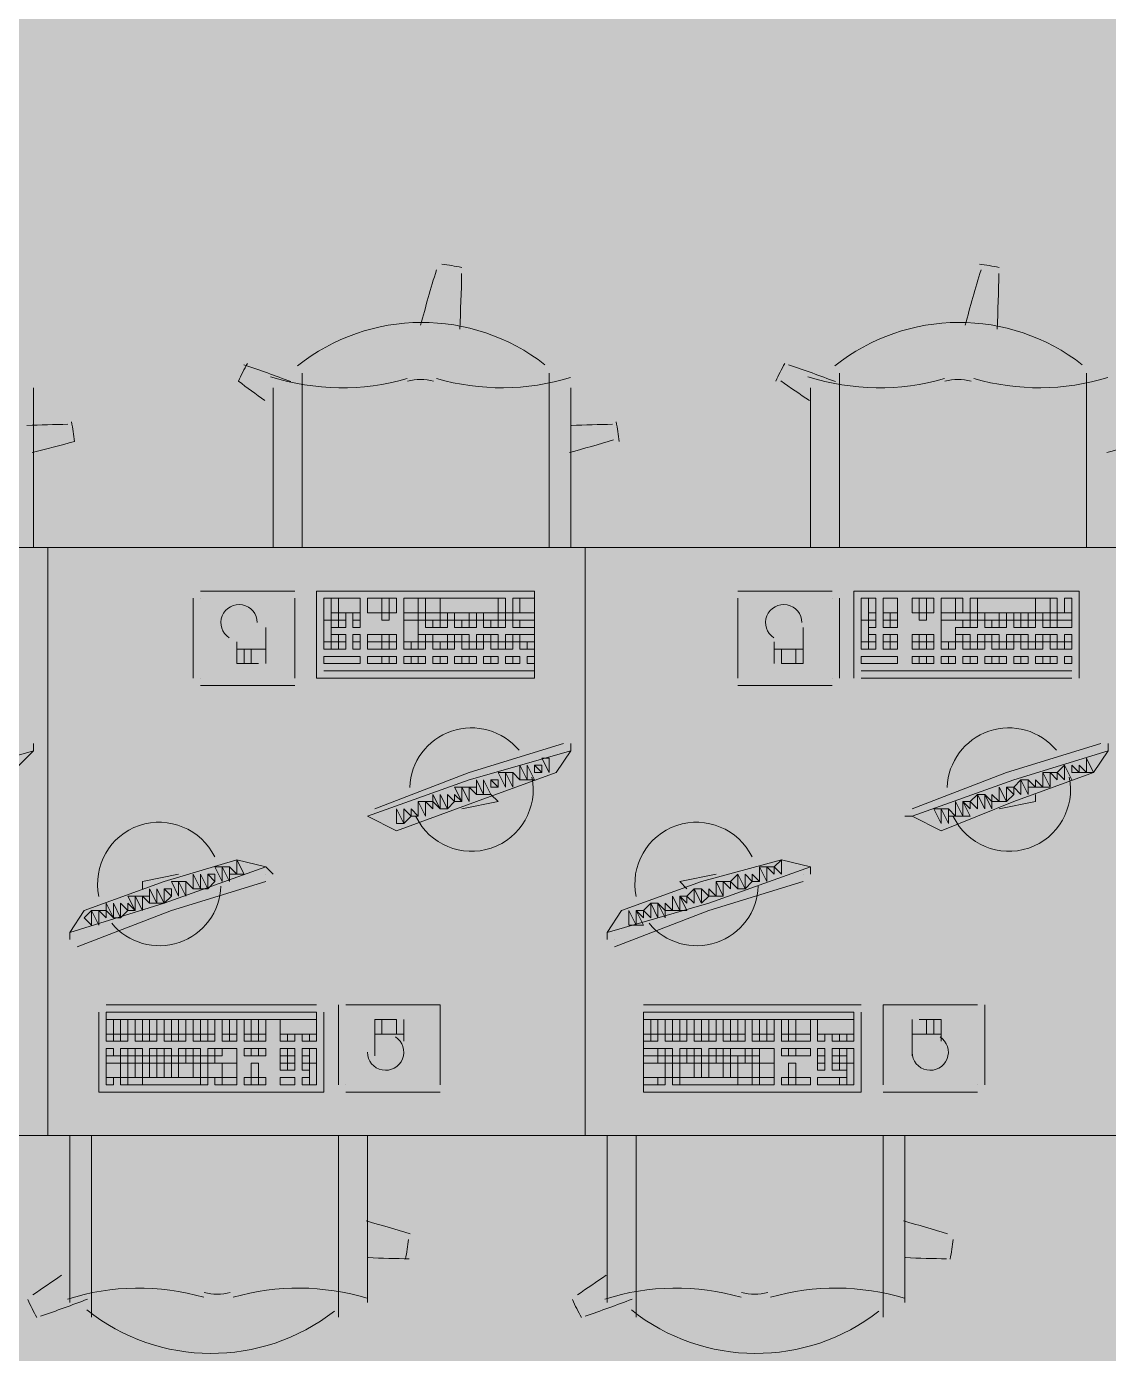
# Model space of a CAD drawing. Header units: millimetres. Extents: x -59 to 47, y 152 to 919.
# Drawn here: x 20.916 to 23.151, y 461.526 to 464.268 of the extents above; entities that cross this region are included whole.
import ezdxf

# ---------------------------------------------------------------- set-up
doc = ezdxf.new("R2010")
doc.units = ezdxf.units.MM
doc.layers.add('PDF_014405$FT-FIXFIT', color=7, linetype='Continuous')
doc.layers.add('PDF_014405$HL-TMP', color=7, linetype='Continuous', true_color=0xe6db59)

msp = doc.modelspace()

# ---------------------------------------------------------------- linework, layer by layer
at = {"layer": 'PDF_014405$FT-FIXFIT', "lineweight": 0}
for points in [[(21.3727, 463.5716, 0.02503), (21.354, 463.5349, 0.005389), (21.4087, 463.495)], [(20.9277, 463.3873, 0.00719), (21.0156, 463.4103, 0.025003), (21.0091, 463.451)]]:
    msp.add_lwpolyline(points, format="xyb", dxfattribs=at)
for points in [[(21.4856, 463.1913), (21.4856, 463.5513)], [(21.9956, 463.5513), (21.9956, 463.1913)], [(22.5955, 463.1913), (22.5955, 463.5513)], [(23.1055, 463.5513), (23.1055, 463.1913)], [(20.9307, 463.1913), (20.9307, 463.5213)], [(21.4256, 463.5213), (21.4256, 463.1913)], [(22.0406, 463.1913), (22.0406, 463.5213)], [(22.5355, 463.5213), (22.5355, 463.1913)], [(21.4706, 463.1014), (21.2756, 463.1014)], [(22.5805, 463.1014), (22.3855, 463.1014)], [(23.0905, 462.9214), (23.0905, 463.1014), (22.6255, 463.1014), (22.6255, 462.9214)], [(21.2606, 463.0864), (21.2606, 462.9214)], [(21.2756, 463.0864), (21.2756, 463.0864)], [(21.4706, 462.9214), (21.4706, 463.0864)], [(22.3855, 463.0864), (22.3855, 463.0864)], [(22.3855, 463.0864), (22.3855, 462.9214)], [(22.5805, 463.0864), (22.5805, 463.0864)], [(22.5955, 462.9214), (22.5955, 463.0864)], [(21.4106, 462.9514), (21.4106, 463.0264)], [(22.4755, 462.9814), (22.4755, 462.9514), (22.5205, 462.9514), (22.5205, 463.0264)], [(21.3506, 462.9964), (21.3506, 462.9514), (21.3956, 462.9514)], [(22.4605, 462.9964), (22.4605, 462.9514)], [(21.4106, 462.9814), (21.3506, 462.9814)], [(21.3656, 462.9814), (21.3656, 462.9514)], [(21.3806, 462.9814), (21.3806, 462.9514)], [(22.5205, 462.9814), (22.4605, 462.9814)], [(22.5055, 462.9814), (22.5055, 462.9514)], [(21.9656, 462.9364), (21.5306, 462.9364), (21.9656, 462.9364)], [(23.0755, 462.9364), (22.6405, 462.9364), (23.0755, 462.9364)], [(21.2756, 462.9214), (21.2756, 462.9214)], [(21.2756, 462.9064), (21.4706, 462.9064)], [(21.4706, 462.9214), (21.4706, 462.9214)], [(22.3855, 462.9064), (22.5805, 462.9064)], [(22.5805, 462.9214), (22.5805, 462.9214)], [(22.6405, 462.9214), (23.0755, 462.9214)], [(20.9307, 462.7714), (20.7207, 462.7114), (20.5107, 462.6364), (20.5707, 462.6064), (20.7357, 462.6664), (20.8857, 462.7264), (20.9307, 462.7714), (20.9307, 462.7864)], [(22.0406, 462.7714), (21.8306, 462.7114), (21.6206, 462.6364), (21.6806, 462.6064), (21.8456, 462.6664), (22.0106, 462.7264), (22.0406, 462.7714), (22.0406, 462.7864)], [(22.0256, 462.7864), (21.8306, 462.7264), (21.6356, 462.6514)], [(22.0256, 462.7864), (22.0256, 462.7864)], [(23.1505, 462.7714), (22.9555, 462.7114), (22.7455, 462.6364), (22.7305, 462.6364)], [(22.7455, 462.6364), (22.8055, 462.6064), (22.9555, 462.6664), (23.1205, 462.7264), (23.1505, 462.7714), (23.1505, 462.7864)], [(23.1355, 462.7864), (22.9405, 462.7264), (22.7455, 462.6514)], [(23.0605, 462.7414), (23.0755, 462.7114), (23.0605, 462.7414)], [(21.9206, 462.7264), (21.9356, 462.7114), (21.9206, 462.7264)], [(21.7256, 462.6664), (21.7256, 462.6364), (21.7256, 462.6664)], [(21.8756, 462.6814), (21.8906, 462.6664), (21.8156, 462.6514)], [(23.0005, 462.6814), (23.0005, 462.6664), (22.9255, 462.6514)], [(21.6206, 462.6364), (21.6206, 462.6364)], [(21.6356, 462.6514), (21.6356, 462.6514)], [(22.7455, 462.6514), (22.7455, 462.6514)], [(21.4106, 462.5314), (21.3506, 462.5464), (21.2007, 462.5014), (21.0357, 462.4414), (21.0057, 462.3964), (21.0057, 462.3814)], [(22.5355, 462.5314), (22.4755, 462.5464), (22.3106, 462.5014), (22.1456, 462.4414), (22.1156, 462.3964), (22.1156, 462.3814)], [(21.0057, 462.3964), (21.2007, 462.4564), (21.4106, 462.5314), (21.4256, 462.5164)], [(22.1156, 462.3964), (22.3256, 462.4564), (22.5355, 462.5314), (22.5355, 462.5164)], [(22.4305, 462.5014), (22.4305, 462.5314), (22.4305, 462.5014)], [(21.0207, 462.3664), (21.2156, 462.4414), (21.4106, 462.5014)], [(21.1557, 462.4864), (21.1557, 462.5014), (21.2306, 462.5164)], [(21.2606, 462.4864), (21.2456, 462.5014), (21.2606, 462.4864)], [(21.4106, 462.5164), (21.4106, 462.5164)], [(22.1306, 462.3664), (22.3256, 462.4414), (22.5205, 462.5014)], [(22.2806, 462.4864), (22.2656, 462.5014), (22.3406, 462.5164)], [(22.5205, 462.5164), (22.5205, 462.5164)], [(22.1306, 462.3814), (22.1306, 462.3814)], [(21.5156, 462.2464), (21.0807, 462.2464)], [(21.5606, 462.2464), (21.5606, 462.0814)], [(21.7706, 462.0814), (21.7706, 462.2464), (21.5756, 462.2464)], [(22.6405, 462.2464), (22.1906, 462.2464)], [(22.8805, 462.2464), (22.6855, 462.2464), (22.6855, 462.0814)], [(22.8805, 462.2464), (22.8805, 462.2464)], [(22.8955, 462.0814), (22.8955, 462.2464)], [(21.0657, 462.2314), (21.0657, 462.0664), (21.5306, 462.0664), (21.5306, 462.2314)], [(21.0807, 462.2314), (21.0807, 462.2314)], [(21.5156, 462.2314), (21.5156, 462.2314)], [(22.1906, 462.2314), (22.1906, 462.0664), (22.6405, 462.0664), (22.6405, 462.2314)], [(21.6806, 462.1864), (21.6806, 462.2164), (21.6356, 462.2164), (21.6356, 462.1414)], [(21.6506, 462.1864), (21.6506, 462.2164)], [(21.6956, 462.1714), (21.6956, 462.2164)], [(22.7455, 462.2164), (22.7455, 462.1414)], [(22.8055, 462.1714), (22.8055, 462.2164), (22.7605, 462.2164)], [(22.7755, 462.1864), (22.7755, 462.2164)], [(22.7905, 462.1864), (22.7905, 462.2164)], [(21.6356, 462.1864), (21.6956, 462.1864)], [(22.7455, 462.1864), (22.8055, 462.1864)], [(21.5756, 462.0814), (21.5756, 462.0814)], [(21.7706, 462.0814), (21.7706, 462.0814)], [(22.8805, 462.0814), (22.8805, 462.0814)], [(21.5756, 462.0664), (21.7706, 462.0664)], [(22.6855, 462.0664), (22.8805, 462.0664)], [(21.0057, 461.6315), (21.0057, 461.9765)], [(21.0507, 461.9765), (21.0507, 461.6015)], [(21.5606, 461.6015), (21.5606, 461.9765)], [(21.6206, 461.9765), (21.6206, 461.6315)], [(22.1156, 461.6315), (22.1156, 461.9765)], [(22.1756, 461.9765), (22.1756, 461.6015)], [(22.6855, 461.6015), (22.6855, 461.9765)], [(22.7305, 461.9765), (22.7305, 461.6315)]]:
    msp.add_lwpolyline(points, dxfattribs=at)
for points in [[(19.8358, 463.1913), (20.9607, 463.1913), (20.9607, 461.9765), (19.8358, 461.9765)], [(20.9607, 463.1913), (22.0706, 463.1913), (22.0706, 461.9765), (20.9607, 461.9765)], [(22.0706, 463.1913), (23.1805, 463.1913), (23.1805, 461.9765), (22.0706, 461.9765)], [(21.9656, 463.1014), (21.5156, 463.1014), (21.5156, 462.9214), (21.9656, 462.9214)], [(21.5456, 463.0864), (21.5306, 463.0864), (21.5306, 463.0414), (21.5456, 463.0414)], [(21.5606, 463.0864), (21.5456, 463.0864), (21.5456, 463.0564), (21.5606, 463.0564)], [(21.6056, 463.0864), (21.5606, 463.0864), (21.5606, 463.0564), (21.6056, 463.0564)], [(21.6506, 463.0864), (21.6206, 463.0864), (21.6206, 463.0564), (21.6506, 463.0564)], [(21.6656, 463.0864), (21.6506, 463.0864), (21.6506, 463.0564), (21.6656, 463.0564)], [(21.6806, 463.0864), (21.6656, 463.0864), (21.6656, 463.0564), (21.6806, 463.0564)], [(21.6956, 463.0864), (21.7256, 463.0864), (21.7256, 463.0564), (21.6956, 463.0564)], [(21.7256, 463.0864), (21.7406, 463.0864), (21.7406, 463.0564), (21.7256, 463.0564)], [(21.7406, 463.0864), (21.7706, 463.0864), (21.7706, 463.0564), (21.7406, 463.0564)], [(21.8906, 463.0864), (21.7706, 463.0864), (21.7706, 463.0564), (21.8906, 463.0564)], [(21.9056, 463.0864), (21.8906, 463.0864), (21.8906, 463.0564), (21.9056, 463.0564)], [(21.9356, 463.0864), (21.9206, 463.0864), (21.9206, 463.0564), (21.9356, 463.0564)], [(21.9656, 463.0864), (21.9356, 463.0864), (21.9356, 463.0564), (21.9656, 463.0564)], [(22.6555, 463.0864), (22.6405, 463.0864), (22.6405, 463.0414), (22.6555, 463.0414)], [(22.6705, 463.0864), (22.6555, 463.0864), (22.6555, 463.0564), (22.6705, 463.0564)], [(22.7155, 463.0864), (22.6855, 463.0864), (22.6855, 463.0564), (22.7155, 463.0564)], [(22.7605, 463.0864), (22.7455, 463.0864), (22.7455, 463.0564), (22.7605, 463.0564)], [(22.7755, 463.0864), (22.7605, 463.0864), (22.7605, 463.0564), (22.7755, 463.0564)], [(22.7905, 463.0864), (22.7755, 463.0864), (22.7755, 463.0564), (22.7905, 463.0564)], [(22.8055, 463.0864), (22.8355, 463.0864), (22.8355, 463.0564), (22.8055, 463.0564)], [(22.8355, 463.0864), (22.8505, 463.0864), (22.8505, 463.0564), (22.8355, 463.0564)], [(22.8655, 463.0864), (22.8805, 463.0864), (22.8805, 463.0564), (22.8655, 463.0564)], [(23.0005, 463.0864), (22.8805, 463.0864), (22.8805, 463.0564), (23.0005, 463.0564)], [(23.0305, 463.0864), (23.0005, 463.0864), (23.0005, 463.0564), (23.0305, 463.0564)], [(23.0455, 463.0864), (23.0305, 463.0864), (23.0305, 463.0564), (23.0455, 463.0564)], [(23.0755, 463.0864), (23.0605, 463.0864), (23.0605, 463.0564), (23.0755, 463.0564)], [(21.5456, 463.0414), (21.5306, 463.0414), (21.5306, 462.9964), (21.5456, 462.9964)], [(21.5606, 463.0564), (21.5456, 463.0564), (21.5456, 463.0414), (21.5606, 463.0414)], [(21.5606, 463.0414), (21.5456, 463.0414), (21.5456, 463.0264), (21.5606, 463.0264)], [(21.5756, 463.0564), (21.5606, 463.0564), (21.5606, 463.0414), (21.5756, 463.0414)], [(21.5756, 463.0414), (21.5606, 463.0414), (21.5606, 463.0264), (21.5756, 463.0264)], [(21.6056, 463.0564), (21.5906, 463.0564), (21.5906, 463.0414), (21.6056, 463.0414)], [(21.6056, 463.0414), (21.5906, 463.0414), (21.5906, 463.0264), (21.6056, 463.0264)], [(21.6656, 463.0564), (21.6506, 463.0564), (21.6506, 463.0414), (21.6656, 463.0414)], [(21.7256, 463.0564), (21.6956, 463.0564), (21.6956, 463.0414), (21.7256, 463.0414)], [(21.7106, 463.0414), (21.6956, 463.0414), (21.6956, 462.9964), (21.7256, 462.9964), (21.7256, 463.0264), (21.7256, 463.0414)], [(21.7406, 463.0564), (21.7256, 463.0564), (21.7256, 463.0414), (21.7406, 463.0414)], [(21.7706, 463.0564), (21.7406, 463.0564), (21.7406, 463.0414), (21.7706, 463.0414)], [(21.7556, 463.0414), (21.7406, 463.0414), (21.7406, 463.0264), (21.7556, 463.0264)], [(21.7706, 463.0414), (21.7556, 463.0414), (21.7556, 463.0264), (21.7706, 463.0264)], [(21.7856, 463.0564), (21.7706, 463.0564), (21.7706, 463.0414), (21.7856, 463.0414)], [(21.7856, 463.0414), (21.7706, 463.0414), (21.7706, 463.0264), (21.7856, 463.0264)], [(21.8006, 463.0564), (21.7856, 463.0564), (21.7856, 463.0414), (21.8006, 463.0414)], [(21.8306, 463.0564), (21.8006, 463.0564), (21.8006, 463.0414), (21.8306, 463.0414)], [(21.8156, 463.0414), (21.8006, 463.0414), (21.8006, 463.0264), (21.8156, 463.0264)], [(21.8306, 463.0414), (21.8156, 463.0414), (21.8156, 463.0264), (21.8306, 463.0264)], [(21.8456, 463.0564), (21.8306, 463.0564), (21.8306, 463.0414), (21.8456, 463.0414)], [(21.8456, 463.0414), (21.8306, 463.0414), (21.8306, 463.0264), (21.8456, 463.0264)], [(21.8606, 463.0564), (21.8456, 463.0564), (21.8456, 463.0414), (21.8606, 463.0414)], [(21.8906, 463.0564), (21.8606, 463.0564), (21.8606, 463.0414), (21.8906, 463.0414)], [(21.8756, 463.0414), (21.8606, 463.0414), (21.8606, 463.0264), (21.8756, 463.0264)], [(21.8906, 463.0414), (21.8756, 463.0414), (21.8756, 463.0264), (21.8906, 463.0264)], [(21.9056, 463.0564), (21.8906, 463.0564), (21.8906, 463.0414), (21.9056, 463.0414)], [(21.9056, 463.0414), (21.8906, 463.0414), (21.8906, 463.0264), (21.9056, 463.0264)], [(21.9206, 463.0564), (21.9056, 463.0564), (21.9056, 463.0414), (21.9206, 463.0414)], [(21.9656, 463.0564), (21.9206, 463.0564), (21.9206, 463.0414), (21.9656, 463.0414)], [(21.9356, 463.0414), (21.9206, 463.0414), (21.9206, 463.0264), (21.9356, 463.0264)], [(21.9656, 463.0414), (21.9356, 463.0414), (21.9356, 463.0264), (21.9656, 463.0264)], [(22.6555, 463.0414), (22.6405, 463.0414), (22.6405, 462.9964), (22.6555, 462.9964)], [(22.6705, 463.0564), (22.6555, 463.0564), (22.6555, 463.0414), (22.6705, 463.0414)], [(22.6705, 463.0414), (22.6555, 463.0414), (22.6555, 463.0264), (22.6705, 463.0264)], [(22.7005, 463.0564), (22.6855, 463.0564), (22.6855, 463.0414), (22.7005, 463.0414)], [(22.7005, 463.0414), (22.6855, 463.0414), (22.6855, 463.0264), (22.7005, 463.0264)], [(22.7155, 463.0564), (22.7005, 463.0564), (22.7005, 463.0414), (22.7155, 463.0414)], [(22.7155, 463.0414), (22.7005, 463.0414), (22.7005, 463.0264), (22.7155, 463.0264)], [(22.7755, 463.0564), (22.7605, 463.0564), (22.7605, 463.0414), (22.7755, 463.0414)], [(22.8355, 463.0564), (22.8055, 463.0564), (22.8055, 463.0414), (22.8355, 463.0414)], [(22.8355, 463.0414), (22.8055, 463.0414), (22.8055, 462.9964), (22.8355, 462.9964), (22.8355, 463.0264), (22.8505, 463.0264), (22.8505, 463.0414)], [(22.8655, 463.0564), (22.8355, 463.0564), (22.8355, 463.0414), (22.8655, 463.0414)], [(22.8655, 463.0414), (22.8505, 463.0414), (22.8505, 463.0264), (22.8655, 463.0264)], [(22.8805, 463.0564), (22.8655, 463.0564), (22.8655, 463.0414), (22.8805, 463.0414)], [(22.8805, 463.0414), (22.8655, 463.0414), (22.8655, 463.0264), (22.8805, 463.0264)], [(22.8955, 463.0564), (22.8805, 463.0564), (22.8805, 463.0414), (22.8955, 463.0414)], [(22.9255, 463.0564), (22.8955, 463.0564), (22.8955, 463.0414), (22.9255, 463.0414)], [(22.9105, 463.0414), (22.8955, 463.0414), (22.8955, 463.0264), (22.9105, 463.0264)], [(22.9255, 463.0414), (22.9105, 463.0414), (22.9105, 463.0264), (22.9255, 463.0264)], [(22.9405, 463.0564), (22.9255, 463.0564), (22.9255, 463.0414), (22.9405, 463.0414)], [(22.9405, 463.0414), (22.9255, 463.0414), (22.9255, 463.0264), (22.9405, 463.0264)], [(22.9555, 463.0564), (22.9405, 463.0564), (22.9405, 463.0414), (22.9555, 463.0414)], [(22.9705, 463.0564), (22.9555, 463.0564), (22.9555, 463.0414), (22.9705, 463.0414)], [(22.9705, 463.0414), (22.9555, 463.0414), (22.9555, 463.0264), (22.9705, 463.0264)], [(22.9855, 463.0414), (22.9705, 463.0414), (22.9705, 463.0264), (22.9855, 463.0264)], [(23.0005, 463.0564), (22.9855, 463.0564), (22.9855, 463.0414), (23.0005, 463.0414)], [(23.0005, 463.0414), (22.9855, 463.0414), (22.9855, 463.0264), (23.0005, 463.0264)], [(23.0155, 463.0564), (23.0005, 463.0564), (23.0005, 463.0414), (23.0155, 463.0414)], [(23.0305, 463.0564), (23.0155, 463.0564), (23.0155, 463.0414), (23.0305, 463.0414)], [(23.0305, 463.0414), (23.0155, 463.0414), (23.0155, 463.0264), (23.0305, 463.0264)], [(23.0455, 463.0414), (23.0305, 463.0414), (23.0305, 463.0264), (23.0455, 463.0264)], [(23.0755, 463.0564), (23.0455, 463.0564), (23.0455, 463.0414), (23.0755, 463.0414)], [(23.0755, 463.0414), (23.0455, 463.0414), (23.0455, 463.0264), (23.0755, 463.0264)], [(21.5456, 462.9964), (21.5306, 462.9964), (21.5306, 462.9814), (21.5456, 462.9814)], [(21.5606, 463.0114), (21.5456, 463.0114), (21.5456, 462.9964), (21.5606, 462.9964)], [(21.5606, 462.9964), (21.5456, 462.9964), (21.5456, 462.9814), (21.5606, 462.9814)], [(21.5756, 463.0114), (21.5606, 463.0114), (21.5606, 462.9964), (21.5756, 462.9964)], [(21.5756, 462.9964), (21.5606, 462.9964), (21.5606, 462.9814), (21.5756, 462.9814)], [(21.6056, 463.0114), (21.5906, 463.0114), (21.5906, 462.9964), (21.6056, 462.9964)], [(21.6056, 462.9964), (21.5906, 462.9964), (21.5906, 462.9814), (21.6056, 462.9814)], [(21.6506, 463.0114), (21.6206, 463.0114), (21.6206, 462.9964), (21.6506, 462.9964)], [(21.6506, 462.9964), (21.6206, 462.9964), (21.6206, 462.9814), (21.6506, 462.9814)], [(21.6656, 463.0114), (21.6506, 463.0114), (21.6506, 462.9964), (21.6656, 462.9964)], [(21.6656, 462.9964), (21.6506, 462.9964), (21.6506, 462.9814), (21.6656, 462.9814)], [(21.6806, 463.0114), (21.6656, 463.0114), (21.6656, 462.9964), (21.6806, 462.9964)], [(21.6806, 462.9964), (21.6656, 462.9964), (21.6656, 462.9814), (21.6806, 462.9814)], [(21.7106, 462.9964), (21.6956, 462.9964), (21.6956, 462.9814), (21.7106, 462.9814)], [(21.7256, 462.9964), (21.7106, 462.9964), (21.7106, 462.9814), (21.7256, 462.9814)], [(21.7406, 463.0114), (21.7256, 463.0114), (21.7256, 462.9964), (21.7406, 462.9964)], [(21.7406, 462.9964), (21.7256, 462.9964), (21.7256, 462.9814), (21.7406, 462.9814)], [(21.7556, 463.0114), (21.7406, 463.0114), (21.7406, 462.9964), (21.7556, 462.9964)], [(21.7856, 463.0114), (21.7556, 463.0114), (21.7556, 462.9964), (21.7856, 462.9964)], [(21.7706, 462.9964), (21.7556, 462.9964), (21.7556, 462.9814), (21.7706, 462.9814)], [(21.7856, 462.9964), (21.7706, 462.9964), (21.7706, 462.9814), (21.7856, 462.9814)], [(21.8006, 463.0114), (21.7856, 463.0114), (21.7856, 462.9964), (21.8006, 462.9964)], [(21.8006, 462.9964), (21.7856, 462.9964), (21.7856, 462.9814), (21.8006, 462.9814)], [(21.8156, 463.0114), (21.8006, 463.0114), (21.8006, 462.9964), (21.8156, 462.9964)], [(21.8306, 463.0114), (21.8156, 463.0114), (21.8156, 462.9964), (21.8306, 462.9964)], [(21.8306, 462.9964), (21.8156, 462.9964), (21.8156, 462.9814), (21.8306, 462.9814)], [(21.8456, 462.9964), (21.8306, 462.9964), (21.8306, 462.9814), (21.8456, 462.9814)], [(21.8606, 463.0114), (21.8456, 463.0114), (21.8456, 462.9964), (21.8606, 462.9964)], [(21.8606, 462.9964), (21.8456, 462.9964), (21.8456, 462.9814), (21.8606, 462.9814)], [(21.8756, 463.0114), (21.8606, 463.0114), (21.8606, 462.9964), (21.8756, 462.9964)], [(21.8906, 463.0114), (21.8756, 463.0114), (21.8756, 462.9964), (21.8906, 462.9964)], [(21.8906, 462.9964), (21.8756, 462.9964), (21.8756, 462.9814), (21.8906, 462.9814)], [(21.9056, 462.9964), (21.8906, 462.9964), (21.8906, 462.9814), (21.9056, 462.9814)], [(21.9206, 463.0114), (21.9056, 463.0114), (21.9056, 462.9964), (21.9206, 462.9964)], [(21.9206, 462.9964), (21.9056, 462.9964), (21.9056, 462.9814), (21.9206, 462.9814)], [(21.9356, 463.0114), (21.9206, 463.0114), (21.9206, 462.9964), (21.9356, 462.9964)], [(21.9656, 463.0114), (21.9356, 463.0114), (21.9356, 462.9964), (21.9656, 462.9964)], [(21.9506, 462.9964), (21.9356, 462.9964), (21.9356, 462.9814), (21.9506, 462.9814)], [(21.9656, 462.9964), (21.9506, 462.9964), (21.9506, 462.9814), (21.9656, 462.9814)], [(22.6555, 462.9964), (22.6405, 462.9964), (22.6405, 462.9814), (22.6555, 462.9814)], [(22.6705, 463.0114), (22.6555, 463.0114), (22.6555, 462.9964), (22.6705, 462.9964)], [(22.6705, 462.9964), (22.6555, 462.9964), (22.6555, 462.9814), (22.6705, 462.9814)], [(22.7005, 463.0114), (22.6855, 463.0114), (22.6855, 462.9964), (22.7005, 462.9964)], [(22.7005, 462.9964), (22.6855, 462.9964), (22.6855, 462.9814), (22.7005, 462.9814)], [(22.7155, 463.0114), (22.7005, 463.0114), (22.7005, 462.9964), (22.7155, 462.9964)], [(22.7155, 462.9964), (22.7005, 462.9964), (22.7005, 462.9814), (22.7155, 462.9814)], [(22.7605, 463.0114), (22.7455, 463.0114), (22.7455, 462.9964), (22.7605, 462.9964)], [(22.7605, 462.9964), (22.7455, 462.9964), (22.7455, 462.9814), (22.7605, 462.9814)], [(22.7755, 463.0114), (22.7605, 463.0114), (22.7605, 462.9964), (22.7755, 462.9964)], [(22.7755, 462.9964), (22.7605, 462.9964), (22.7605, 462.9814), (22.7755, 462.9814)], [(22.7905, 463.0114), (22.7755, 463.0114), (22.7755, 462.9964), (22.7905, 462.9964)], [(22.7905, 462.9964), (22.7755, 462.9964), (22.7755, 462.9814), (22.7905, 462.9814)], [(22.8205, 462.9964), (22.8055, 462.9964), (22.8055, 462.9814), (22.8205, 462.9814)], [(22.8355, 462.9964), (22.8205, 462.9964), (22.8205, 462.9814), (22.8355, 462.9814)], [(22.8505, 463.0114), (22.8355, 463.0114), (22.8355, 462.9964), (22.8505, 462.9964)], [(22.8655, 463.0114), (22.8505, 463.0114), (22.8505, 462.9964), (22.8655, 462.9964)], [(22.8655, 462.9964), (22.8505, 462.9964), (22.8505, 462.9814), (22.8655, 462.9814)], [(22.8805, 462.9964), (22.8655, 462.9964), (22.8655, 462.9814), (22.8805, 462.9814)], [(22.8955, 463.0114), (22.8805, 463.0114), (22.8805, 462.9964), (22.8955, 462.9964)], [(22.8955, 462.9964), (22.8805, 462.9964), (22.8805, 462.9814), (22.8955, 462.9814)], [(22.9105, 463.0114), (22.8955, 463.0114), (22.8955, 462.9964), (22.9105, 462.9964)], [(22.9255, 463.0114), (22.9105, 463.0114), (22.9105, 462.9964), (22.9255, 462.9964)], [(22.9255, 462.9964), (22.9105, 462.9964), (22.9105, 462.9814), (22.9255, 462.9814)], [(22.9405, 462.9964), (22.9255, 462.9964), (22.9255, 462.9814), (22.9405, 462.9814)], [(22.9555, 463.0114), (22.9405, 463.0114), (22.9405, 462.9964), (22.9555, 462.9964)], [(22.9555, 462.9964), (22.9405, 462.9964), (22.9405, 462.9814), (22.9555, 462.9814)], [(22.9705, 463.0114), (22.9555, 463.0114), (22.9555, 462.9964), (22.9705, 462.9964)], [(22.9855, 463.0114), (22.9705, 463.0114), (22.9705, 462.9964), (22.9855, 462.9964)], [(22.9855, 462.9964), (22.9705, 462.9964), (22.9705, 462.9814), (22.9855, 462.9814)], [(23.0005, 462.9964), (22.9855, 462.9964), (22.9855, 462.9814), (23.0005, 462.9814)], [(23.0155, 463.0114), (23.0005, 463.0114), (23.0005, 462.9964), (23.0155, 462.9964)], [(23.0155, 462.9964), (23.0005, 462.9964), (23.0005, 462.9814), (23.0155, 462.9814)], [(23.0305, 463.0114), (23.0155, 463.0114), (23.0155, 462.9964), (23.0305, 462.9964)], [(23.0455, 463.0114), (23.0305, 463.0114), (23.0305, 462.9964), (23.0455, 462.9964)], [(23.0455, 462.9964), (23.0305, 462.9964), (23.0305, 462.9814), (23.0455, 462.9814)], [(23.0605, 462.9964), (23.0455, 462.9964), (23.0455, 462.9814), (23.0605, 462.9814)], [(23.0755, 463.0114), (23.0605, 463.0114), (23.0605, 462.9964), (23.0755, 462.9964)], [(23.0755, 462.9964), (23.0605, 462.9964), (23.0605, 462.9814), (23.0755, 462.9814)], [(21.6056, 462.9514), (21.5306, 462.9514), (21.5306, 462.9664), (21.6056, 462.9664)], [(21.6506, 462.9664), (21.6206, 462.9664), (21.6206, 462.9514), (21.6506, 462.9514)], [(21.6656, 462.9664), (21.6506, 462.9664), (21.6506, 462.9514), (21.6656, 462.9514)], [(21.6806, 462.9664), (21.6656, 462.9664), (21.6656, 462.9514), (21.6806, 462.9514)], [(21.7106, 462.9664), (21.6956, 462.9664), (21.6956, 462.9514), (21.7106, 462.9514)], [(21.7256, 462.9664), (21.7106, 462.9664), (21.7106, 462.9514), (21.7256, 462.9514)], [(21.7406, 462.9664), (21.7256, 462.9664), (21.7256, 462.9514), (21.7406, 462.9514)], [(21.7706, 462.9664), (21.7556, 462.9664), (21.7556, 462.9514), (21.7706, 462.9514)], [(21.7856, 462.9664), (21.7706, 462.9664), (21.7706, 462.9514), (21.7856, 462.9514)], [(21.8156, 462.9664), (21.8006, 462.9664), (21.8006, 462.9514), (21.8156, 462.9514)], [(21.8306, 462.9664), (21.8156, 462.9664), (21.8156, 462.9514), (21.8306, 462.9514)], [(21.8456, 462.9664), (21.8306, 462.9664), (21.8306, 462.9514), (21.8456, 462.9514)], [(21.8756, 462.9664), (21.8606, 462.9664), (21.8606, 462.9514), (21.8756, 462.9514)], [(21.8906, 462.9664), (21.8756, 462.9664), (21.8756, 462.9514), (21.8906, 462.9514)], [(21.9206, 462.9664), (21.9056, 462.9664), (21.9056, 462.9514), (21.9206, 462.9514)], [(21.9356, 462.9664), (21.9206, 462.9664), (21.9206, 462.9514), (21.9356, 462.9514)], [(21.9656, 462.9664), (21.9506, 462.9664), (21.9506, 462.9514), (21.9656, 462.9514)], [(22.7155, 462.9514), (22.6405, 462.9514), (22.6405, 462.9664), (22.7155, 462.9664)], [(22.7605, 462.9664), (22.7455, 462.9664), (22.7455, 462.9514), (22.7605, 462.9514)], [(22.7755, 462.9664), (22.7605, 462.9664), (22.7605, 462.9514), (22.7755, 462.9514)], [(22.7905, 462.9664), (22.7755, 462.9664), (22.7755, 462.9514), (22.7905, 462.9514)], [(22.8205, 462.9664), (22.8055, 462.9664), (22.8055, 462.9514), (22.8205, 462.9514)], [(22.8355, 462.9664), (22.8205, 462.9664), (22.8205, 462.9514), (22.8355, 462.9514)], [(22.8655, 462.9664), (22.8505, 462.9664), (22.8505, 462.9514), (22.8655, 462.9514)], [(22.8805, 462.9664), (22.8655, 462.9664), (22.8655, 462.9514), (22.8805, 462.9514)], [(22.9105, 462.9664), (22.8955, 462.9664), (22.8955, 462.9514), (22.9105, 462.9514)], [(22.9255, 462.9664), (22.9105, 462.9664), (22.9105, 462.9514), (22.9255, 462.9514)], [(22.9405, 462.9664), (22.9255, 462.9664), (22.9255, 462.9514), (22.9405, 462.9514)], [(22.9705, 462.9664), (22.9555, 462.9664), (22.9555, 462.9514), (22.9705, 462.9514)], [(22.9855, 462.9664), (22.9705, 462.9664), (22.9705, 462.9514), (22.9855, 462.9514)], [(23.0155, 462.9664), (23.0005, 462.9664), (23.0005, 462.9514), (23.0155, 462.9514)], [(23.0305, 462.9664), (23.0155, 462.9664), (23.0155, 462.9514), (23.0305, 462.9514)], [(23.0455, 462.9664), (23.0305, 462.9664), (23.0305, 462.9514), (23.0455, 462.9514)], [(23.0755, 462.9664), (23.0605, 462.9664), (23.0605, 462.9514), (23.0755, 462.9514)], [(21.9356, 462.7414), (21.9356, 462.7264), (21.9356, 462.7114), (21.9506, 462.7114)], [(21.9506, 462.7414), (21.9506, 462.7114), (21.9656, 462.7114)], [(21.9656, 462.7414), (21.9656, 462.7264), (21.9806, 462.7264)], [(21.9806, 462.7414), (21.9656, 462.7414), (21.9806, 462.7264)], [(21.9956, 462.7564), (21.9806, 462.7564), (21.9956, 462.7264)], [(23.0605, 462.7414), (23.0455, 462.7264), (23.0605, 462.7114)], [(23.0755, 462.7414), (23.0755, 462.7264), (23.0905, 462.7264)], [(23.0905, 462.7414), (23.0905, 462.7264), (23.1055, 462.7264)], [(23.1055, 462.7564), (23.1055, 462.7264), (23.1205, 462.7264)], [(21.8456, 462.7114), (21.8456, 462.6964), (21.8456, 462.6814), (21.8606, 462.6814)], [(21.8606, 462.7114), (21.8606, 462.6814), (21.8756, 462.6814)], [(21.8756, 462.7114), (21.8756, 462.6964), (21.8906, 462.6964)], [(21.8906, 462.7114), (21.8756, 462.7114), (21.8906, 462.6964)], [(21.9056, 462.7264), (21.8906, 462.7264), (21.9056, 462.6964)], [(21.9206, 462.7264), (21.9056, 462.7264), (21.9206, 462.6964), (21.9206, 462.7114)], [(22.9705, 462.7114), (22.9555, 462.6964), (22.9705, 462.6814)], [(22.9855, 462.7114), (22.9705, 462.7114), (22.9855, 462.6814)], [(22.9855, 462.7114), (22.9855, 462.6964), (23.0005, 462.6964)], [(23.0005, 462.7114), (23.0005, 462.6964), (23.0155, 462.6964)], [(23.0155, 462.7264), (23.0155, 462.6964), (23.0305, 462.6964)], [(23.0305, 462.7264), (23.0155, 462.7264), (23.0305, 462.6964), (23.0305, 462.7114)], [(23.0455, 462.7264), (23.0305, 462.7264), (23.0455, 462.7114)], [(21.8156, 462.6964), (21.8006, 462.6964), (21.8156, 462.6664)], [(21.8306, 462.6964), (21.8156, 462.6964), (21.8306, 462.6664), (21.8306, 462.6814)], [(21.8456, 462.6964), (21.8306, 462.6964), (21.8456, 462.6814)], [(22.9255, 462.6964), (22.9255, 462.6664), (22.9405, 462.6664)], [(22.9555, 462.6964), (22.9405, 462.6964), (22.9555, 462.6814)], [(22.9405, 462.6964), (22.9405, 462.6664), (22.9555, 462.6814)], [(21.7406, 462.6664), (21.7256, 462.6664), (21.7406, 462.6364)], [(21.7556, 462.6664), (21.7406, 462.6664), (21.7556, 462.6514)], [(21.7556, 462.6814), (21.7556, 462.6664), (21.7706, 462.6514)], [(21.7706, 462.6814), (21.7706, 462.6514), (21.7856, 462.6514)], [(21.7856, 462.6814), (21.7856, 462.6514), (21.8006, 462.6664)], [(21.8006, 462.6814), (21.8006, 462.6664), (21.8156, 462.6664)], [(22.8355, 462.6664), (22.8355, 462.6364), (22.8505, 462.6364)], [(22.8505, 462.6664), (22.8505, 462.6364), (22.8655, 462.6364)], [(22.8655, 462.6664), (22.8505, 462.6664), (22.8655, 462.6514)], [(22.8805, 462.6814), (22.8655, 462.6664), (22.8805, 462.6514)], [(22.8955, 462.6814), (22.8805, 462.6814), (22.8955, 462.6514)], [(22.8955, 462.6814), (22.9105, 462.6514), (22.9105, 462.6664)], [(22.9105, 462.6814), (22.9105, 462.6664), (22.9255, 462.6664)], [(21.6806, 462.6514), (21.6806, 462.6214), (21.6956, 462.6214)], [(21.6956, 462.6514), (21.6956, 462.6214), (21.7106, 462.6364)], [(21.7106, 462.6514), (21.7106, 462.6364), (21.7256, 462.6364)], [(22.8055, 462.6514), (22.7905, 462.6514), (22.8055, 462.6214)], [(22.8205, 462.6514), (22.8055, 462.6514), (22.8205, 462.6214), (22.8205, 462.6364)], [(22.8205, 462.6514), (22.8205, 462.6364), (22.8355, 462.6364)], [(21.3506, 462.5164), (21.3656, 462.5164), (21.3506, 462.5464), (21.3506, 462.5314)], [(22.4755, 462.5164), (22.4755, 462.5464), (22.4605, 462.5314)], [(21.3206, 462.5014), (21.3206, 462.5314), (21.3056, 462.5314)], [(21.3356, 462.5014), (21.3356, 462.5314), (21.3206, 462.5314)], [(21.3356, 462.5164), (21.3506, 462.5164), (21.3356, 462.5314)], [(22.4455, 462.5014), (22.4455, 462.5314), (22.4305, 462.5314)], [(22.4605, 462.5164), (22.4605, 462.5314), (22.4455, 462.5314)], [(21.2306, 462.4714), (21.2306, 462.5014), (21.2156, 462.5014)], [(21.2456, 462.4714), (21.2456, 462.5014), (21.2306, 462.5014)], [(21.2606, 462.4864), (21.2756, 462.4864), (21.2606, 462.5164), (21.2606, 462.5014)], [(21.2756, 462.4864), (21.2906, 462.4864), (21.2756, 462.5164)], [(21.3056, 462.5014), (21.3056, 462.5164), (21.2906, 462.5164)], [(21.2906, 462.4864), (21.3056, 462.5014), (21.2906, 462.5164)], [(22.3556, 462.4714), (22.3556, 462.5014), (22.3406, 462.5014)], [(22.3406, 462.4714), (22.3556, 462.4714), (22.3406, 462.5014)], [(22.3705, 462.4864), (22.3705, 462.5014), (22.3556, 462.5014)], [(22.3855, 462.4864), (22.3855, 462.5164), (22.3705, 462.5014)], [(22.3855, 462.4864), (22.4005, 462.4864), (22.3855, 462.5164)], [(22.4005, 462.4864), (22.4155, 462.5014), (22.4005, 462.5164)], [(22.4155, 462.5014), (22.4305, 462.5014), (22.4155, 462.5164)], [(21.1407, 462.4414), (21.1407, 462.4714), (21.1257, 462.4714)], [(21.1557, 462.4414), (21.1557, 462.4714), (21.1407, 462.4714)], [(21.1707, 462.4564), (21.1707, 462.4714), (21.1557, 462.4714)], [(21.1707, 462.4564), (21.1857, 462.4564), (21.1707, 462.4864), (21.1707, 462.4714)], [(21.1857, 462.4564), (21.2007, 462.4564), (21.1857, 462.4864)], [(21.2007, 462.4564), (21.2156, 462.4714), (21.2007, 462.4864)], [(21.2156, 462.4714), (21.2156, 462.4864), (21.2007, 462.4864)], [(22.2506, 462.4414), (22.2656, 462.4414), (22.2506, 462.4714)], [(22.2806, 462.4564), (22.2806, 462.4714), (22.2656, 462.4714)], [(22.2656, 462.4414), (22.2806, 462.4414), (22.2656, 462.4714)], [(22.2956, 462.4564), (22.2956, 462.4864), (22.2806, 462.4714)], [(22.3106, 462.4564), (22.3106, 462.4864), (22.2956, 462.4864)], [(22.3106, 462.4564), (22.3256, 462.4714), (22.3106, 462.4864)], [(22.3256, 462.4714), (22.3406, 462.4714), (22.3256, 462.4864)], [(21.0507, 462.4114), (21.0507, 462.4414), (21.0357, 462.4264)], [(21.0657, 462.4114), (21.0657, 462.4414), (21.0507, 462.4414)], [(21.0807, 462.4264), (21.0807, 462.4414), (21.0657, 462.4414)], [(21.0957, 462.4264), (21.0807, 462.4564), (21.0807, 462.4414)], [(21.0957, 462.4264), (21.1107, 462.4264), (21.0957, 462.4564)], [(21.1107, 462.4264), (21.1257, 462.4414), (21.1107, 462.4564)], [(21.1257, 462.4414), (21.1407, 462.4414), (21.1257, 462.4564)], [(22.1606, 462.4114), (22.1756, 462.4114), (22.1606, 462.4414), (22.1606, 462.4264)], [(22.1906, 462.4264), (22.1906, 462.4414), (22.1756, 462.4414)], [(22.1756, 462.4114), (22.1906, 462.4114), (22.1756, 462.4414)], [(22.2056, 462.4264), (22.2056, 462.4564), (22.1906, 462.4414)], [(22.2206, 462.4264), (22.2206, 462.4564), (22.2056, 462.4564)], [(22.2356, 462.4264), (22.2356, 462.4414), (22.2206, 462.4564)], [(22.2356, 462.4414), (22.2506, 462.4414), (22.2356, 462.4564)], [(21.0807, 462.2314), (21.5156, 462.2314), (21.5156, 462.2164), (21.0807, 462.2164)], [(22.1906, 462.2314), (22.6255, 462.2314), (22.6255, 462.2164), (22.1906, 462.2164)], [(21.0807, 462.1864), (21.0957, 462.1864), (21.0957, 462.2164), (21.0807, 462.2164)], [(21.1107, 462.1864), (21.1257, 462.1864), (21.1257, 462.2164), (21.1107, 462.2164)], [(21.1257, 462.1864), (21.1407, 462.1864), (21.1407, 462.2164), (21.1257, 462.2164)], [(21.1407, 462.1864), (21.1557, 462.1864), (21.1557, 462.2164), (21.1407, 462.2164)], [(21.1707, 462.1864), (21.1857, 462.1864), (21.1857, 462.2164), (21.1707, 462.2164)], [(21.1857, 462.1864), (21.2007, 462.1864), (21.2007, 462.2164), (21.1857, 462.2164)], [(21.2156, 462.1864), (21.2306, 462.1864), (21.2306, 462.2164), (21.2156, 462.2164)], [(21.2306, 462.1864), (21.2456, 462.1864), (21.2456, 462.2164), (21.2306, 462.2164)], [(21.2456, 462.1864), (21.2606, 462.1864), (21.2606, 462.2164), (21.2456, 462.2164)], [(21.2756, 462.1864), (21.2906, 462.1864), (21.2906, 462.2164), (21.2756, 462.2164)], [(21.2906, 462.1864), (21.3056, 462.1864), (21.3056, 462.2164), (21.2906, 462.2164)], [(21.3206, 462.1864), (21.3356, 462.1864), (21.3356, 462.2164), (21.3206, 462.2164)], [(21.3356, 462.1864), (21.3506, 462.1864), (21.3506, 462.2164), (21.3356, 462.2164)], [(21.3656, 462.1864), (21.3806, 462.1864), (21.3806, 462.2164), (21.3656, 462.2164)], [(21.3806, 462.1864), (21.3956, 462.1864), (21.3956, 462.2164), (21.3806, 462.2164)], [(21.3956, 462.1864), (21.4106, 462.1864), (21.4106, 462.2164), (21.3956, 462.2164)], [(21.4406, 462.2164), (21.5156, 462.2164), (21.5156, 462.1864), (21.4406, 462.1864)], [(22.1906, 462.1864), (22.2056, 462.1864), (22.2056, 462.2164), (22.1906, 462.2164)], [(22.2206, 462.1864), (22.2356, 462.1864), (22.2356, 462.2164), (22.2206, 462.2164)], [(22.2356, 462.1864), (22.2506, 462.1864), (22.2506, 462.2164), (22.2356, 462.2164)], [(22.2656, 462.1864), (22.2806, 462.1864), (22.2806, 462.2164), (22.2656, 462.2164)], [(22.2806, 462.1864), (22.2956, 462.1864), (22.2956, 462.2164), (22.2806, 462.2164)], [(22.3106, 462.1864), (22.3256, 462.1864), (22.3256, 462.2164), (22.3106, 462.2164)], [(22.3256, 462.1864), (22.3406, 462.1864), (22.3406, 462.2164), (22.3256, 462.2164)], [(22.3406, 462.1864), (22.3556, 462.1864), (22.3556, 462.2164), (22.3406, 462.2164)], [(22.3705, 462.1864), (22.3855, 462.1864), (22.3855, 462.2164), (22.3705, 462.2164)], [(22.3855, 462.1864), (22.4005, 462.1864), (22.4005, 462.2164), (22.3855, 462.2164)], [(22.4155, 462.1864), (22.4305, 462.1864), (22.4305, 462.2164), (22.4155, 462.2164)], [(22.4305, 462.1864), (22.4455, 462.1864), (22.4455, 462.2164), (22.4305, 462.2164)], [(22.4455, 462.1864), (22.4605, 462.1864), (22.4605, 462.2164), (22.4455, 462.2164)], [(22.4755, 462.1864), (22.4905, 462.1864), (22.4905, 462.2164), (22.4755, 462.2164)], [(22.4905, 462.1864), (22.5055, 462.1864), (22.5055, 462.2164), (22.4905, 462.2164)], [(22.5055, 462.1864), (22.5355, 462.1864), (22.5355, 462.2164), (22.5055, 462.2164)], [(22.5505, 462.2164), (22.6255, 462.2164), (22.6255, 462.1864), (22.5505, 462.1864)], [(21.0807, 462.1714), (21.0957, 462.1714), (21.0957, 462.1864), (21.0807, 462.1864)], [(21.0957, 462.1714), (21.1107, 462.1714), (21.1107, 462.1864), (21.0957, 462.1864)], [(21.1107, 462.1714), (21.1257, 462.1714), (21.1257, 462.1864), (21.1107, 462.1864)], [(21.1407, 462.1714), (21.1557, 462.1714), (21.1557, 462.1864), (21.1407, 462.1864)], [(21.1557, 462.1714), (21.1707, 462.1714), (21.1707, 462.1864), (21.1557, 462.1864)], [(21.1707, 462.1714), (21.1857, 462.1714), (21.1857, 462.1864), (21.1707, 462.1864)], [(21.2007, 462.1714), (21.2156, 462.1714), (21.2156, 462.1864), (21.2007, 462.1864)], [(21.2156, 462.1714), (21.2306, 462.1714), (21.2306, 462.1864), (21.2156, 462.1864)], [(21.2306, 462.1714), (21.2456, 462.1714), (21.2456, 462.1864), (21.2306, 462.1864)], [(21.2606, 462.1714), (21.2756, 462.1714), (21.2756, 462.1864), (21.2606, 462.1864)], [(21.2756, 462.1714), (21.2906, 462.1714), (21.2906, 462.1864), (21.2756, 462.1864)], [(21.2906, 462.1714), (21.3056, 462.1714), (21.3056, 462.1864), (21.2906, 462.1864)], [(21.3206, 462.1714), (21.3356, 462.1714), (21.3356, 462.1864), (21.3206, 462.1864)], [(21.3356, 462.1714), (21.3506, 462.1714), (21.3506, 462.1864), (21.3356, 462.1864)], [(21.3656, 462.1714), (21.3806, 462.1714), (21.3806, 462.1864), (21.3656, 462.1864)], [(21.3806, 462.1714), (21.3956, 462.1714), (21.3956, 462.1864), (21.3806, 462.1864)], [(21.3956, 462.1714), (21.4106, 462.1714), (21.4106, 462.1864), (21.3956, 462.1864)], [(21.4406, 462.1714), (21.4556, 462.1714), (21.4556, 462.1864), (21.4406, 462.1864)], [(21.4556, 462.1714), (21.4706, 462.1714), (21.4706, 462.1864), (21.4556, 462.1864)], [(21.4856, 462.1714), (21.5006, 462.1714), (21.5006, 462.1864), (21.4856, 462.1864)], [(21.5006, 462.1714), (21.5156, 462.1714), (21.5156, 462.1864), (21.5006, 462.1864)], [(22.1906, 462.1714), (22.2056, 462.1714), (22.2056, 462.1864), (22.1906, 462.1864)], [(22.2056, 462.1714), (22.2206, 462.1714), (22.2206, 462.1864), (22.2056, 462.1864)], [(22.2356, 462.1714), (22.2506, 462.1714), (22.2506, 462.1864), (22.2356, 462.1864)], [(22.2506, 462.1714), (22.2656, 462.1714), (22.2656, 462.1864), (22.2506, 462.1864)], [(22.2656, 462.1714), (22.2806, 462.1714), (22.2806, 462.1864), (22.2656, 462.1864)], [(22.2956, 462.1714), (22.3106, 462.1714), (22.3106, 462.1864), (22.2956, 462.1864)], [(22.3106, 462.1714), (22.3256, 462.1714), (22.3256, 462.1864), (22.3106, 462.1864)], [(22.3256, 462.1714), (22.3406, 462.1714), (22.3406, 462.1864), (22.3256, 462.1864)], [(22.3556, 462.1714), (22.3705, 462.1714), (22.3705, 462.1864), (22.3556, 462.1864)], [(22.3705, 462.1714), (22.3855, 462.1714), (22.3855, 462.1864), (22.3705, 462.1864)], [(22.3855, 462.1714), (22.4005, 462.1714), (22.4005, 462.1864), (22.3855, 462.1864)], [(22.4155, 462.1714), (22.4305, 462.1714), (22.4305, 462.1864), (22.4155, 462.1864)], [(22.4305, 462.1714), (22.4455, 462.1714), (22.4455, 462.1864), (22.4305, 462.1864)], [(22.4455, 462.1714), (22.4605, 462.1714), (22.4605, 462.1864), (22.4455, 462.1864)], [(22.4755, 462.1714), (22.4905, 462.1714), (22.4905, 462.1864), (22.4755, 462.1864)], [(22.4905, 462.1714), (22.5055, 462.1714), (22.5055, 462.1864), (22.4905, 462.1864)], [(22.5055, 462.1714), (22.5355, 462.1714), (22.5355, 462.1864), (22.5055, 462.1864)], [(22.5505, 462.1714), (22.5655, 462.1714), (22.5655, 462.1864), (22.5505, 462.1864)], [(22.5805, 462.1714), (22.5955, 462.1714), (22.5955, 462.1864), (22.5805, 462.1864)], [(22.5955, 462.1714), (22.6105, 462.1714), (22.6105, 462.1864), (22.5955, 462.1864)], [(22.6105, 462.1714), (22.6255, 462.1714), (22.6255, 462.1864), (22.6105, 462.1864)], [(21.0807, 462.1414), (21.0957, 462.1414), (21.0957, 462.1564), (21.0807, 462.1564)], [(21.0807, 462.1264), (21.1107, 462.1264), (21.1107, 462.1414), (21.0807, 462.1414)], [(21.1107, 462.1414), (21.1257, 462.1414), (21.1257, 462.1564), (21.1107, 462.1564)], [(21.1107, 462.1264), (21.1257, 462.1264), (21.1257, 462.1414), (21.1107, 462.1414)], [(21.1257, 462.1414), (21.1407, 462.1414), (21.1407, 462.1564), (21.1257, 462.1564)], [(21.1257, 462.1264), (21.1407, 462.1264), (21.1407, 462.1414), (21.1257, 462.1414)], [(21.1407, 462.1414), (21.1557, 462.1414), (21.1557, 462.1564), (21.1407, 462.1564)], [(21.1557, 462.1264), (21.1707, 462.1264), (21.1707, 462.1414), (21.1557, 462.1414)], [(21.1707, 462.1414), (21.1857, 462.1414), (21.1857, 462.1564), (21.1707, 462.1564)], [(21.1707, 462.1264), (21.1857, 462.1264), (21.1857, 462.1414), (21.1707, 462.1414)], [(21.1857, 462.1414), (21.2007, 462.1414), (21.2007, 462.1564), (21.1857, 462.1564)], [(21.1857, 462.1264), (21.2007, 462.1264), (21.2007, 462.1414), (21.1857, 462.1414)], [(21.2007, 462.1414), (21.2156, 462.1414), (21.2156, 462.1564), (21.2007, 462.1564)], [(21.2156, 462.1264), (21.2306, 462.1264), (21.2306, 462.1414), (21.2156, 462.1414)], [(21.2306, 462.1414), (21.2456, 462.1414), (21.2456, 462.1564), (21.2306, 462.1564)], [(21.2306, 462.1264), (21.2456, 462.1264), (21.2456, 462.1414), (21.2306, 462.1414)], [(21.2456, 462.1414), (21.2606, 462.1414), (21.2606, 462.1564), (21.2456, 462.1564)], [(21.2456, 462.1264), (21.2606, 462.1264), (21.2606, 462.1414), (21.2456, 462.1414)], [(21.2606, 462.1414), (21.2756, 462.1414), (21.2756, 462.1564), (21.2606, 462.1564)], [(21.2756, 462.1264), (21.2906, 462.1264), (21.2906, 462.1414), (21.2756, 462.1414)], [(21.2906, 462.1414), (21.3056, 462.1414), (21.3056, 462.1564), (21.2906, 462.1564)], [(21.2906, 462.1264), (21.3056, 462.1264), (21.3056, 462.1414), (21.2906, 462.1414)], [(21.3206, 462.1264), (21.3506, 462.1264), (21.3506, 462.1564), (21.3206, 462.1564), (21.3206, 462.1414), (21.3056, 462.1414), (21.3056, 462.1264)], [(21.3056, 462.1414), (21.3206, 462.1414), (21.3206, 462.1564), (21.3056, 462.1564)], [(21.3656, 462.1414), (21.3806, 462.1414), (21.3806, 462.1564), (21.3656, 462.1564)], [(21.3806, 462.1414), (21.3956, 462.1414), (21.3956, 462.1564), (21.3806, 462.1564)], [(21.3956, 462.1414), (21.4106, 462.1414), (21.4106, 462.1564), (21.3956, 462.1564)], [(21.4406, 462.1414), (21.4556, 462.1414), (21.4556, 462.1564), (21.4406, 462.1564)], [(21.4406, 462.1264), (21.4556, 462.1264), (21.4556, 462.1414), (21.4406, 462.1414)], [(21.4556, 462.1414), (21.4706, 462.1414), (21.4706, 462.1564), (21.4556, 462.1564)], [(21.4556, 462.1264), (21.4706, 462.1264), (21.4706, 462.1414), (21.4556, 462.1414)], [(21.4856, 462.1414), (21.5006, 462.1414), (21.5006, 462.1564), (21.4856, 462.1564)], [(21.4856, 462.1264), (21.5006, 462.1264), (21.5006, 462.1414), (21.4856, 462.1414)], [(21.5006, 462.1264), (21.5156, 462.1264), (21.5156, 462.1564), (21.5006, 462.1564)], [(22.1906, 462.1414), (22.2206, 462.1414), (22.2206, 462.1564), (22.1906, 462.1564)], [(22.1906, 462.1264), (22.2206, 462.1264), (22.2206, 462.1414), (22.1906, 462.1414)], [(22.2206, 462.1414), (22.2356, 462.1414), (22.2356, 462.1564), (22.2206, 462.1564)], [(22.2206, 462.1264), (22.2356, 462.1264), (22.2356, 462.1414), (22.2206, 462.1414)], [(22.2356, 462.1414), (22.2506, 462.1414), (22.2506, 462.1564), (22.2356, 462.1564)], [(22.2506, 462.1264), (22.2656, 462.1264), (22.2656, 462.1414), (22.2506, 462.1414)], [(22.2656, 462.1414), (22.2806, 462.1414), (22.2806, 462.1564), (22.2656, 462.1564)], [(22.2656, 462.1264), (22.2806, 462.1264), (22.2806, 462.1414), (22.2656, 462.1414)], [(22.2806, 462.1414), (22.2956, 462.1414), (22.2956, 462.1564), (22.2806, 462.1564)], [(22.2806, 462.1264), (22.2956, 462.1264), (22.2956, 462.1414), (22.2806, 462.1414)], [(22.2956, 462.1414), (22.3106, 462.1414), (22.3106, 462.1564), (22.2956, 462.1564)], [(22.3106, 462.1264), (22.3256, 462.1264), (22.3256, 462.1414), (22.3106, 462.1414)], [(22.3256, 462.1414), (22.3406, 462.1414), (22.3406, 462.1564), (22.3256, 462.1564)], [(22.3256, 462.1264), (22.3406, 462.1264), (22.3406, 462.1414), (22.3256, 462.1414)], [(22.3406, 462.1414), (22.3556, 462.1414), (22.3556, 462.1564), (22.3406, 462.1564)], [(22.3406, 462.1264), (22.3556, 462.1264), (22.3556, 462.1414), (22.3406, 462.1414)], [(22.3556, 462.1414), (22.3705, 462.1414), (22.3705, 462.1564), (22.3556, 462.1564)], [(22.3705, 462.1414), (22.4005, 462.1414), (22.4005, 462.1564), (22.3705, 462.1564)], [(22.3705, 462.1264), (22.3855, 462.1264), (22.3855, 462.1414), (22.3705, 462.1414)], [(22.3855, 462.1264), (22.4005, 462.1264), (22.4005, 462.1414), (22.3855, 462.1414)], [(22.4005, 462.1414), (22.4155, 462.1414), (22.4155, 462.1564), (22.4005, 462.1564)], [(22.4005, 462.1264), (22.4155, 462.1264), (22.4155, 462.1414), (22.4005, 462.1414)], [(22.4155, 462.1414), (22.4305, 462.1414), (22.4305, 462.1564), (22.4155, 462.1564)], [(22.4455, 462.1264), (22.4605, 462.1264), (22.4605, 462.1564), (22.4305, 462.1564), (22.4305, 462.1414), (22.4305, 462.1264)], [(22.4755, 462.1414), (22.4905, 462.1414), (22.4905, 462.1564), (22.4755, 462.1564)], [(22.4905, 462.1414), (22.5055, 462.1414), (22.5055, 462.1564), (22.4905, 462.1564)], [(22.5055, 462.1414), (22.5355, 462.1414), (22.5355, 462.1564), (22.5055, 462.1564)], [(22.5505, 462.1414), (22.5655, 462.1414), (22.5655, 462.1564), (22.5505, 462.1564)], [(22.5505, 462.1264), (22.5655, 462.1264), (22.5655, 462.1414), (22.5505, 462.1414)], [(22.5805, 462.1414), (22.5955, 462.1414), (22.5955, 462.1564), (22.5805, 462.1564)], [(22.5805, 462.1264), (22.5955, 462.1264), (22.5955, 462.1414), (22.5805, 462.1414)], [(22.5955, 462.1414), (22.6105, 462.1414), (22.6105, 462.1564), (22.5955, 462.1564)], [(22.5955, 462.1264), (22.6105, 462.1264), (22.6105, 462.1414), (22.5955, 462.1414)], [(22.6105, 462.1264), (22.6255, 462.1264), (22.6255, 462.1564), (22.6105, 462.1564)], [(21.0807, 462.0964), (21.1107, 462.0964), (21.1107, 462.1264), (21.0807, 462.1264)], [(21.1257, 462.0964), (21.1407, 462.0964), (21.1407, 462.1264), (21.1257, 462.1264)], [(21.1407, 462.0964), (21.1557, 462.0964), (21.1557, 462.1264), (21.1407, 462.1264)], [(21.1557, 462.0964), (21.1707, 462.0964), (21.1707, 462.1264), (21.1557, 462.1264)], [(21.1857, 462.0964), (21.2007, 462.0964), (21.2007, 462.1264), (21.1857, 462.1264)], [(21.2007, 462.0964), (21.2156, 462.0964), (21.2156, 462.1264), (21.2007, 462.1264)], [(21.2156, 462.0964), (21.2306, 462.0964), (21.2306, 462.1264), (21.2156, 462.1264)], [(21.2306, 462.0964), (21.2606, 462.0964), (21.2606, 462.1264), (21.2306, 462.1264)], [(21.2606, 462.0964), (21.2756, 462.0964), (21.2756, 462.1264), (21.2606, 462.1264)], [(21.2756, 462.0964), (21.2906, 462.0964), (21.2906, 462.1264), (21.2756, 462.1264)], [(21.2906, 462.0964), (21.3206, 462.0964), (21.3206, 462.1264), (21.2906, 462.1264)], [(21.3206, 462.0964), (21.3506, 462.0964), (21.3506, 462.1264), (21.3206, 462.1264)], [(21.3806, 462.0964), (21.3956, 462.0964), (21.3956, 462.1264), (21.3806, 462.1264)], [(21.4406, 462.1114), (21.4556, 462.1114), (21.4556, 462.1264), (21.4406, 462.1264)], [(21.4556, 462.1114), (21.4706, 462.1114), (21.4706, 462.1264), (21.4556, 462.1264)], [(21.4856, 462.1114), (21.5006, 462.1114), (21.5006, 462.1264), (21.4856, 462.1264)], [(21.5006, 462.0814), (21.5156, 462.0814), (21.5156, 462.1264), (21.5006, 462.1264)], [(22.1906, 462.0964), (22.2356, 462.0964), (22.2356, 462.1264), (22.1906, 462.1264)], [(22.2356, 462.0964), (22.2506, 462.0964), (22.2506, 462.1264), (22.2356, 462.1264)], [(22.2506, 462.0964), (22.2656, 462.0964), (22.2656, 462.1264), (22.2506, 462.1264)], [(22.2656, 462.0964), (22.2956, 462.0964), (22.2956, 462.1264), (22.2656, 462.1264)], [(22.2956, 462.0964), (22.3106, 462.0964), (22.3106, 462.1264), (22.2956, 462.1264)], [(22.3106, 462.0964), (22.3256, 462.0964), (22.3256, 462.1264), (22.3106, 462.1264)], [(22.3256, 462.0964), (22.3556, 462.0964), (22.3556, 462.1264), (22.3256, 462.1264)], [(22.3556, 462.0964), (22.3705, 462.0964), (22.3705, 462.1264), (22.3556, 462.1264)], [(22.3705, 462.0964), (22.3855, 462.0964), (22.3855, 462.1264), (22.3705, 462.1264)], [(22.3855, 462.0964), (22.4155, 462.0964), (22.4155, 462.1264), (22.3855, 462.1264)], [(22.4155, 462.0964), (22.4305, 462.0964), (22.4305, 462.1264), (22.4155, 462.1264)], [(22.4305, 462.0964), (22.4605, 462.0964), (22.4605, 462.1264), (22.4305, 462.1264)], [(22.4905, 462.0964), (22.5055, 462.0964), (22.5055, 462.1264), (22.4905, 462.1264)], [(22.5505, 462.1114), (22.5655, 462.1114), (22.5655, 462.1264), (22.5505, 462.1264)], [(22.5805, 462.1114), (22.5955, 462.1114), (22.5955, 462.1264), (22.5805, 462.1264)], [(22.5955, 462.1114), (22.6105, 462.1114), (22.6105, 462.1264), (22.5955, 462.1264)], [(22.6105, 462.0814), (22.6255, 462.0814), (22.6255, 462.1264), (22.6105, 462.1264)], [(21.0807, 462.0814), (21.0957, 462.0814), (21.0957, 462.0964), (21.0807, 462.0964)], [(21.1107, 462.0814), (21.1257, 462.0814), (21.1257, 462.0964), (21.1107, 462.0964)], [(21.1257, 462.0814), (21.1557, 462.0814), (21.1557, 462.0964), (21.1257, 462.0964)], [(21.1557, 462.0814), (21.2756, 462.0814), (21.2756, 462.0964), (21.1557, 462.0964)], [(21.2906, 462.0814), (21.2756, 462.0814), (21.2756, 462.0964), (21.2906, 462.0964)], [(21.3206, 462.0814), (21.3056, 462.0814), (21.3056, 462.0964), (21.3206, 462.0964)], [(21.3506, 462.0814), (21.3206, 462.0814), (21.3206, 462.0964), (21.3506, 462.0964)], [(21.3656, 462.0814), (21.3806, 462.0814), (21.3806, 462.0964), (21.3656, 462.0964)], [(21.3806, 462.0814), (21.3956, 462.0814), (21.3956, 462.0964), (21.3806, 462.0964)], [(21.3956, 462.0814), (21.4106, 462.0814), (21.4106, 462.0964), (21.3956, 462.0964)], [(21.4406, 462.0814), (21.4706, 462.0814), (21.4706, 462.0964), (21.4406, 462.0964)], [(21.4856, 462.0814), (21.5006, 462.0814), (21.5006, 462.0964), (21.4856, 462.0964)], [(22.1906, 462.0814), (22.2206, 462.0814), (22.2206, 462.0964), (22.1906, 462.0964)], [(22.2206, 462.0814), (22.2356, 462.0814), (22.2356, 462.0964), (22.2206, 462.0964)], [(22.2506, 462.0814), (22.2656, 462.0814), (22.2656, 462.0964), (22.2506, 462.0964)], [(22.2656, 462.0814), (22.3855, 462.0814), (22.3855, 462.0964), (22.2656, 462.0964)], [(22.4155, 462.0814), (22.3855, 462.0814), (22.3855, 462.0964), (22.4155, 462.0964)], [(22.4305, 462.0814), (22.4155, 462.0814), (22.4155, 462.0964), (22.4305, 462.0964)], [(22.4605, 462.0814), (22.4305, 462.0814), (22.4305, 462.0964), (22.4605, 462.0964)], [(22.4755, 462.0814), (22.4905, 462.0814), (22.4905, 462.0964), (22.4755, 462.0964)], [(22.4905, 462.0814), (22.5055, 462.0814), (22.5055, 462.0964), (22.4905, 462.0964)], [(22.5055, 462.0814), (22.5355, 462.0814), (22.5355, 462.0964), (22.5055, 462.0964)], [(22.5505, 462.0814), (22.5955, 462.0814), (22.5955, 462.0964), (22.5505, 462.0964)], [(22.5955, 462.0814), (22.6105, 462.0814), (22.6105, 462.0964), (22.5955, 462.0964)]]:
    msp.add_lwpolyline(points, close=True, dxfattribs=at)
for centre, radius, start, end in [((24.9257, 462.7961), 3.3076, 162.9713, 165.031), ((21.7304, 463.3662), 0.4125, 78.1348, 83.8639), ((18.5045, 463.8139), 3.3111, 357.035, 359.0267), ((26.0506, 462.7961), 3.3076, 162.9713, 165.031), ((22.8404, 463.3662), 0.4125, 78.1348, 83.8639), ((19.6144, 463.8139), 3.3111, 357.035, 359.0267), ((21.7331, 463.2438), 0.4125, 51.9766, 128.5619), ((22.843, 463.2438), 0.4125, 51.9766, 128.5619), ((20.2905, 460.4413), 3.3073, 69.2469, 71.0322), ((22.8404, 463.3662), 0.4124, 150.1335, 155.8687), ((21.4154, 460.4413), 3.3073, 69.2469, 71.0322), ((21.5681, 464.0088), 0.4875, 252.3898, 286.0229), ((21.7304, 463.4412), 0.0975, 73.9762, 106.0238), ((21.8981, 464.0088), 0.4875, 253.9774, 286.9226), ((24.3827, 466.2576), 3.3244, 234.9705, 236.2055), ((22.678, 464.0088), 0.4875, 252.3898, 286.0229), ((22.8404, 463.4412), 0.0975, 73.9762, 106.0238), ((23.008, 464.0088), 0.4875, 253.9774, 286.9226), ((21.7304, 463.3662), 0.4125, 6.1361, 11.8652), ((21.058, 460.1451), 3.3012, 90.9716, 92.4463), ((22.1829, 460.1451), 3.3012, 90.9716, 92.4463), ((21.1604, 466.5762), 3.3073, 285.3808, 287.0287), ((22.2704, 466.5762), 3.3073, 285.3808, 287.0287), ((21.3554, 463.0362), 0.0375, 0, 237.2991), ((22.4804, 463.0362), 0.0375, 0, 237.2991), ((21.8354, 462.6913), 0.1275, 39.5892, 177.984), ((22.9454, 462.6913), 0.1275, 39.5892, 177.984), ((21.8354, 462.6913), 0.1275, 205.9552, 11.6125), ((22.9454, 462.6913), 0.1275, 205.9552, 11.6125), ((21.1905, 462.4963), 0.1275, 25.9552, 191.6125), ((22.3004, 462.4963), 0.1275, 25.9552, 191.6125), ((21.1905, 462.4963), 0.1275, 219.5892, 357.984), ((22.3004, 462.4963), 0.1275, 219.5892, 357.984), ((21.6581, 462.1489), 0.0375, 180.0012, 57.2913), ((22.783, 462.1489), 0.0375, 180.0012, 57.2913), ((20.7404, 458.6113), 3.3073, 72.9713, 74.6192), ((21.8504, 458.6113), 3.3073, 72.9713, 74.6192), ((21.2954, 461.8063), 0.4125, 348.1348, 353.8639), ((22.4204, 461.8063), 0.4125, 348.1348, 353.8639), ((21.763, 465.0227), 3.3012, 267.5537, 269.0284), ((22.8729, 465.0227), 3.3012, 267.5537, 269.0284), ((22.8378, 458.9252), 3.3244, 123.7945, 125.0295), ((23.9627, 458.9252), 3.3244, 123.7945, 125.0295), ((21.1482, 461.174), 0.4875, 73.9771, 107.6102), ((21.3104, 461.7463), 0.0975, 253.9762, 286.0238), ((21.4781, 461.174), 0.4875, 73.0774, 106.0226), ((22.2581, 461.174), 0.4875, 73.9771, 107.6102), ((22.4204, 461.7463), 0.0975, 253.9762, 286.0238), ((22.588, 461.174), 0.4875, 73.0774, 106.0226), ((21.2954, 461.8063), 0.4124, 204.1313, 209.8665), ((19.8705, 464.7313), 3.3073, 288.9678, 290.7531), ((21.2981, 461.939), 0.4125, 231.4381, 308.0234), ((22.4204, 461.8063), 0.4124, 204.1313, 209.8665), ((20.9954, 464.7313), 3.3073, 288.9678, 290.7531), ((22.423, 461.939), 0.4125, 231.4381, 308.0234)]:
    msp.add_arc(centre, radius, start, end, dxfattribs=at)
at = {"layer": 'PDF_014405$HL-TMP', "color": 54, "true_color": 0x999900, "transparency": 33554559}
for points in [[(29.8699, 465.2612), (17.9459, 465.2612), (29.8699, 461.8115)], [(17.9459, 465.2612), (29.8699, 461.8115), (17.9459, 461.8115)], [(29.8699, 461.8115), (17.9909, 461.8115), (29.8699, 457.1319)], [(17.9909, 461.8115), (29.8699, 457.1319), (17.9909, 457.1319)]]:
    msp.add_solid(points, dxfattribs=at)

doc.saveas('drawing.dxf')
